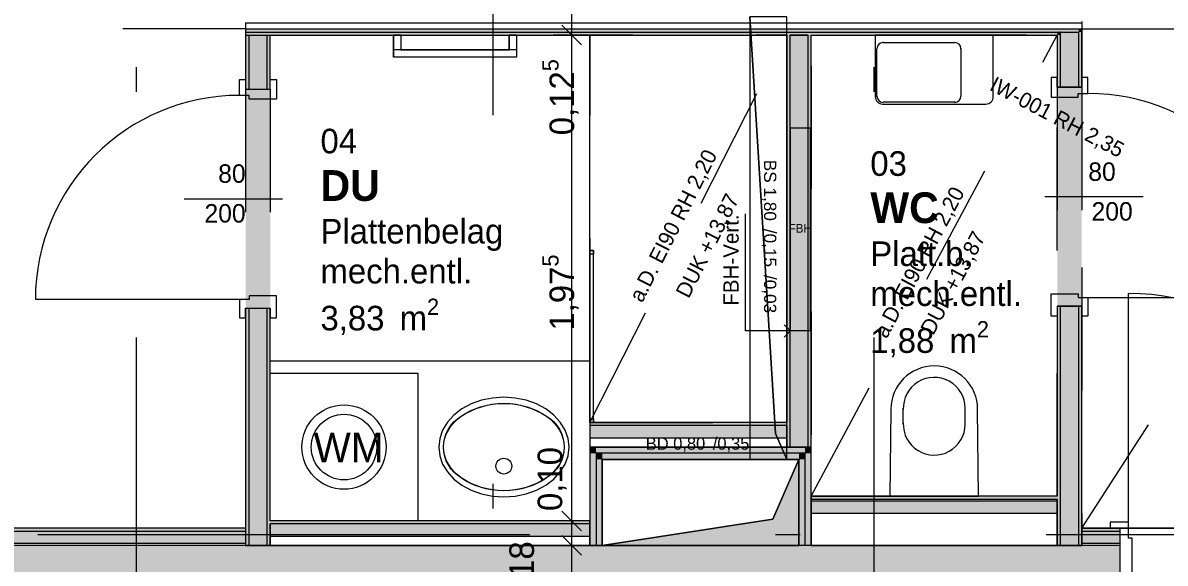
# Model space of a CAD drawing. Header units: metres. Extents: x -3 to 171, y -23 to 41.
# Drawn here: x 2.539 to 7.184, y -6.117 to -3.92 of the extents above; entities that cross this region are included whole.
import ezdxf

# ---------------------------------------------------------------- set-up
doc = ezdxf.new("R2010")
doc.units = ezdxf.units.M
doc.header["$MEASUREMENT"] = 0
for name, pattern in [('Achse', [0.004, 0.002, -0.001, 0, -0.001]), ('Punkt 1_1', [0.075, 0.025, -0.05]), ('Schnittlinie', [0.006, 0.003, -0.0015, 0, -0.0015]), ('Untersicht', [0.001, 0.0005, -0.0005])]:
    doc.linetypes.add(name, pattern=pattern)
for name, color, linetype in [('4._1.DG PP STG1_1_000 Achsraster', 7, 'Continuous'), ('4._1.DG PP STG1_1_120 Wand Innen tragend', 7, 'Continuous'), ('4._1.DG PP STG1_1_130 Wand Innen', 7, 'Continuous'), ('4._1.DG PP STG1_1_170 Schachtwände', 7, 'Continuous'), ('4._1.DG PP STG1_1_230 Decke abgehaengt', 7, 'Continuous'), ('4._1.DG PP STG1_1_270 Deckendurchbruchsymbol', 7, 'Continuous'), ('4._1.DG PP STG1_1_540 Sanitäreinrichtung', 7, 'Continuous'), ('4._1.DG PP STG1_1_620 Haustechnik Installation', 7, 'Continuous'), ('4._1.DG PP STG1_1_810 Raum', 7, 'Continuous'), ('4._1.DG PP STG1_1_815 Raumbegrenzung', 7, 'Continuous'), ('4._1.DG PP STG1_1_851 Marker Schnitt', 7, 'Continuous'), ('4._1.DG PP STG1_1_945 Einreichplan Beschriftung', 7, 'Continuous'), ('4._1.DG PP STG1_1_950 Polierplan Bemaßung', 7, 'Continuous')]:
    doc.layers.add(name, color=color, linetype=linetype)
doc.styles.add('ERSTELLTER_STIL_1', font='arial.ttf')
doc.styles.add('ERSTELLTER_STIL_2', font='')
doc.styles.add('ERSTELLTER_STIL_6', font='')
doc.styles.add('ERSTELLTER_STIL_7', font='')
doc.styles.get('ERSTELLTER_STIL_2').set_extended_font_data('Eurostile')
doc.styles.get('ERSTELLTER_STIL_6').set_extended_font_data('Eurostile', bold=True)
doc.styles.get('ERSTELLTER_STIL_7').set_extended_font_data('Muli')
doc.linetypes.add('Grenze Bundesland', pattern='A,0,[2,415_260415_PP_VA_1_7 1 DG1.Shx,S=1.5873e-05,R=0,X=0,Y=0],-0.003,0', length=0.003)

msp = doc.modelspace()

# ---------------------------------------------------------------- hatches: boundary and pattern name
at = {"layer": '4._1.DG PP STG1_1_120 Wand Innen tragend', "linetype": 'Continuous', "lineweight": 13, "true_color": 0xfb02fe}
for points in [[(3.445, -5.975), (0.3319, -5.975), (0.332, -5.9875), (3.445, -5.9875)], [(6.845, -5.975), (6.845, -5.9875), (7, -5.9875), (7, -5.975)]]:
    msp.add_hatch(color=6, dxfattribs=at).paths.add_polyline_path(points)
at = {"layer": '4._1.DG PP STG1_1_120 Wand Innen tragend', "linetype": 'Continuous', "lineweight": 13, "true_color": 0xffaa00}
for points in [[(3.445, -5.9875), (0.332, -5.9875), (0.3321, -6.0375), (3.445, -6.0375)], [(6.845, -5.9875), (6.845, -6.0375), (7, -6.0375), (7, -5.9875)]]:
    msp.add_hatch(color=40, dxfattribs=at).paths.add_polyline_path(points)
at = {"layer": '4._1.DG PP STG1_1_120 Wand Innen tragend', "linetype": 'Continuous', "lineweight": 13, "true_color": 0x3f7f02}
for points in [[(3.445, -6.045), (0.3322, -6.045), (0.3328, -6.225), (3.445, -6.225)], [(3.445, -6.225), (6.845, -6.225), (6.845, -6.045), (3.445, -6.045)], [(6.845, -6.045), (6.845, -6.225), (7, -6.225), (7, -6.045)]]:
    msp.add_hatch(color=76, dxfattribs=at).paths.add_polyline_path(points)
at = {"layer": '4._1.DG PP STG1_1_130 Wand Innen', "linetype": 'Continuous', "lineweight": 13, "true_color": 0xfb02fe}
for points in [[(3.445, -3.9575), (6.755, -3.9575), (6.765, -3.945), (3.445, -3.945)], [(6.8325, -3.9575), (6.8325, -3.945), (6.765, -3.945), (6.7575, -3.9544), (6.7575, -3.9575)], [(6.845, -3.9575), (6.845, -3.945), (6.8325, -3.945), (6.8325, -3.9575)], [(6.745, -3.9575), (3.445, -3.9575), (3.445, -3.97), (6.745, -3.97)], [(3.445, -3.97), (3.445, -4.19), (3.4575, -4.19), (3.4575, -3.97)], [(3.5325, -3.97), (3.5325, -4.19), (3.545, -4.19), (3.545, -3.97)], [(5.645, -3.97), (5.645, -5.645), (5.6575, -5.645), (5.6575, -3.97)], [(5.745, -5.645), (5.745, -3.97), (5.7325, -3.97), (5.7325, -5.645)], [(6.745, -3.97), (6.755, -3.9575), (6.745, -3.9575)], [(6.755, -3.9575), (6.745, -3.97), (6.7575, -3.97), (6.7575, -3.9575)], [(6.745, -3.97), (6.745, -4.1821), (6.7575, -4.1821), (6.7575, -3.97)], [(6.7575, -3.9575), (6.7575, -3.9544), (6.755, -3.9575)], [(6.845, -3.9575), (6.8325, -3.9575), (6.8325, -4.1821), (6.845, -4.1821)], [(3.445, -6.045), (3.4575, -6.045), (3.4575, -5.08), (3.445, -5.08)], [(3.5325, -6.045), (3.545, -6.045), (3.545, -5.08), (3.5325, -5.08)], [(6.745, -6.045), (6.7575, -6.045), (6.7575, -5.0721), (6.745, -5.0721)], [(6.8325, -5.0721), (6.8325, -6.045), (6.845, -6.045), (6.845, -5.0721)], [(5.645, -5.545), (4.845, -5.545), (4.845, -5.5575), (5.645, -5.5575)], [(6.745, -5.845), (5.745, -5.845), (5.745, -5.8575), (6.745, -5.8575)], [(4.845, -5.945), (3.545, -5.945), (3.545, -5.9575), (4.845, -5.9575)]]:
    msp.add_hatch(color=6, dxfattribs=at).paths.add_polyline_path(points)
at = {"layer": '4._1.DG PP STG1_1_130 Wand Innen', "linetype": 'Continuous', "lineweight": 13, "true_color": 0xffaa00}
for points in [[(3.4575, -3.97), (3.4575, -4.19), (3.5325, -4.19), (3.5325, -3.97)], [(5.6575, -3.97), (5.6575, -5.645), (5.7325, -5.645), (5.7325, -3.97)], [(6.8325, -3.9575), (6.7575, -3.9575), (6.7575, -4.1821), (6.8325, -4.1821)], [(3.4575, -6.045), (3.5325, -6.045), (3.5325, -5.08), (3.4575, -5.08)], [(6.7575, -5.0721), (6.7575, -6.045), (6.8325, -6.045), (6.8325, -5.0721)], [(5.645, -5.5575), (4.845, -5.5575), (4.845, -5.6075), (5.645, -5.6075)], [(6.745, -5.865), (5.745, -5.865), (5.745, -5.915), (6.745, -5.915)], [(4.845, -5.9575), (3.545, -5.9575), (3.545, -6.0075), (4.845, -6.0075)]]:
    msp.add_hatch(color=40, dxfattribs=at).paths.add_polyline_path(points)
at = {"layer": '4._1.DG PP STG1_1_130 Wand Innen', "linetype": 'Continuous', "lineweight": 0, "true_color": 0xffffff}
for points in [[(3.445, -5.08), (3.545, -5.08), (3.545, -4.19), (3.445, -4.19)], [(6.745, -5.0721), (6.845, -5.0721), (6.845, -4.1821), (6.745, -4.1821)]]:
    msp.add_hatch(color=7, dxfattribs=at).paths.add_polyline_path(points)
at = {"layer": '4._1.DG PP STG1_1_170 Schachtwände', "linetype": 'Continuous', "lineweight": 13, "true_color": 0xfb02fe}
for points in [[(4.87, -5.67), (4.845, -5.645), (4.845, -5.67)], [(4.87, -5.645), (4.845, -5.645), (4.87, -5.67)], [(4.87, -5.67), (5.72, -5.67), (5.72, -5.645), (4.87, -5.645)], [(5.72, -5.67), (5.745, -5.645), (5.72, -5.645)], [(5.72, -5.67), (5.745, -5.67), (5.745, -5.645)], [(4.845, -5.67), (4.845, -6.045), (4.87, -6.045), (4.87, -5.67)], [(4.895, -5.695), (4.87, -5.67), (4.87, -5.695)], [(4.895, -5.67), (4.87, -5.67), (4.895, -5.695)], [(4.87, -5.695), (4.87, -6.045), (4.895, -6.045), (4.895, -5.695)], [(4.895, -5.695), (5.695, -5.695), (5.695, -5.67), (4.895, -5.67)], [(5.695, -5.695), (5.72, -5.67), (5.695, -5.67)], [(5.695, -5.695), (5.72, -5.695), (5.72, -5.67)], [(5.695, -5.695), (5.695, -6.045), (5.72, -6.045), (5.72, -5.695)], [(5.72, -5.67), (5.72, -6.045), (5.745, -6.045), (5.745, -5.67)]]:
    msp.add_hatch(color=6, dxfattribs=at).paths.add_polyline_path(points)
at = {"layer": '4._1.DG PP STG1_1_270 Deckendurchbruchsymbol', "linetype": 'Continuous', "lineweight": 0}
msp.add_hatch(color=8, dxfattribs=at).paths.add_polyline_path([(4.895, -6.045), (5.695, -6.045), (5.695, -5.695), (5.5881, -5.9381)])
at = {"layer": '4._1.DG PP STG1_1_620 Haustechnik Installation', "linetype": 'Continuous', "lineweight": 0, "true_color": 0x3f0000}
msp.add_hatch(color=18, dxfattribs=at).paths.add_polyline_path([(5.66, -5.1725), (5.74, -5.1725), (5.74, -4.3475), (5.66, -4.3475)])

# ---------------------------------------------------------------- linework, layer by layer
at = {"layer": '4._1.DG PP STG1_1_000 Achsraster', "color": 5, "linetype": 'Achse', "lineweight": 0, "ltscale": 1000}
for p, q in [((3, 3), (3, -22.5231)), ((6, 3), (6, -22.5231)), ((-1.5, -6), (21, -6))]:
    msp.add_line(p, q, dxfattribs=at)
at = {"layer": '4._1.DG PP STG1_1_120 Wand Innen tragend', "color": 7, "linetype": 'Continuous', "lineweight": 13, "ltscale": 1000}
for p, q in [((7.035, -5.95), (7.035, -5.02)), ((3.445, -5.9875), (0.332, -5.9875)), ((7, -5.9875), (6.845, -5.9875)), ((7.035, -5.95), (6.96, -5.95)), ((6.96, -5.95), (6.96, -5.975)), ((6.96, -5.975), (7, -5.975)), ((7, -5.975), (7, -5.9875)), ((7, -5.975), (7, -6.225)), ((7, -5.975), (7, -5.9875)), ((7, -5.975), (7, -5.9875)), ((7, -5.9875), (7, -6.0375)), ((7, -5.9875), (7, -6.0375)), ((7, -5.9875), (7, -6.0375)), ((7.035, -6.015), (7.035, -5.95)), ((3.445, -6.0375), (0.3321, -6.0375)), ((7, -6.0375), (6.845, -6.0375)), ((7, -6.0375), (7, -6.045)), ((7, -6.0375), (7, -6.045)), ((7, -6.0375), (7, -6.045)), ((7.05, -6.015), (7.035, -6.015)), ((7.05, -6.25), (7.05, -6.015))]:
    msp.add_line(p, q, dxfattribs=at)
at = {"layer": '4._1.DG PP STG1_1_120 Wand Innen tragend', "color": 8, "linetype": 'Continuous', "lineweight": 13, "ltscale": 1000}
msp.add_line((7.99, -5.975), (7, -5.975), dxfattribs=at)
at = {"layer": '4._1.DG PP STG1_1_120 Wand Innen tragend', "color": 7, "linetype": 'Continuous', "lineweight": 18, "ltscale": 1000}
for p, q in [((3.445, -6.045), (0.3322, -6.045)), ((7, -6.045), (6.845, -6.045)), ((7, -6.045), (7, -6.225)), ((7, -6.045), (7, -6.225)), ((7, -6.045), (7, -6.225))]:
    msp.add_line(p, q, dxfattribs=at)
at = {"layer": '4._1.DG PP STG1_1_120 Wand Innen tragend', "color": 7, "linetype": 'Continuous', "lineweight": 13, "ltscale": 1000, "flags": 128}
for points in [[(3.445, -5.975), (0.3319, -5.975)], [(3.445, -5.975), (3.445, -5.9875)], [(3.445, -5.9875), (3.445, -6.0375)], [(7, -5.975), (6.845, -5.975)], [(6.845, -5.975), (6.845, -5.9875)], [(6.845, -5.9875), (6.845, -6.0375)], [(3.445, -6.0375), (3.445, -6.045)], [(6.845, -6.0375), (6.845, -6.045)]]:
    msp.add_lwpolyline(points, dxfattribs=at)
at = {"layer": '4._1.DG PP STG1_1_120 Wand Innen tragend', "color": 7, "linetype": 'Continuous', "lineweight": 18, "ltscale": 1000, "flags": 128}
msp.add_lwpolyline([(6.845, -6.045), (3.445, -6.045)], dxfattribs=at)
at = {"layer": '4._1.DG PP STG1_1_120 Wand Innen tragend', "color": 7, "linetype": 'Continuous', "lineweight": 13, "ltscale": 1000}
msp.add_arc((7.035, -5.95), 0.93, 0, 90, dxfattribs=at)
at = {"layer": '4._1.DG PP STG1_1_130 Wand Innen', "color": 7, "linetype": 'Continuous', "lineweight": 18, "ltscale": 1000}
for p, q in [((3.445, -3.92), (6.785, -3.92)), ((3.445, -3.945), (6.765, -3.945)), ((6.765, -3.945), (6.8325, -3.945)), ((6.785, -3.92), (6.8325, -3.92)), ((6.8325, -3.92), (6.845, -3.92)), ((6.8325, -3.945), (6.845, -3.945)), ((6.8325, -3.945), (6.845, -3.945)), ((3.445, -3.9575), (6.755, -3.9575)), ((3.4575, -3.97), (3.4575, -4.19)), ((3.5325, -4.19), (3.5325, -3.97)), ((5.6575, -3.97), (5.6575, -5.645)), ((5.7325, -5.645), (5.7325, -3.97)), ((6.7575, -3.9575), (6.755, -3.9575)), ((6.7575, -3.9575), (6.755, -3.9575)), ((6.7575, -3.9575), (6.8325, -3.9575)), ((6.7575, -3.9575), (6.7575, -4.1821)), ((6.7575, -3.9575), (6.8325, -3.9575)), ((6.8325, -4.1821), (6.8325, -3.9575)), ((3.445, -4.19), (3.4575, -4.19)), ((3.445, -4.19), (3.4575, -4.19)), ((3.445, -4.19), (3.4575, -4.19)), ((3.4575, -4.19), (3.5325, -4.19)), ((3.4575, -4.19), (3.5325, -4.19)), ((3.4575, -4.19), (3.5325, -4.19)), ((3.5325, -4.19), (3.545, -4.19)), ((3.5325, -4.19), (3.545, -4.19)), ((3.5325, -4.19), (3.545, -4.19)), ((6.745, -4.1821), (6.7575, -4.1821)), ((6.745, -4.1821), (6.7575, -4.1821)), ((6.745, -4.1821), (6.7575, -4.1821)), ((6.7575, -4.1821), (6.8325, -4.1821)), ((6.7575, -4.1821), (6.8325, -4.1821)), ((6.7575, -4.1821), (6.8325, -4.1821)), ((6.8325, -4.1821), (6.845, -4.1821)), ((6.8325, -4.1821), (6.845, -4.1821)), ((6.8325, -4.1821), (6.845, -4.1821)), ((3.445, -5.08), (3.4575, -5.08)), ((3.445, -5.08), (3.4575, -5.08)), ((3.445, -5.08), (3.4575, -5.08)), ((3.4575, -5.08), (3.4575, -6.045)), ((3.4575, -5.08), (3.5325, -5.08)), ((3.4575, -5.08), (3.5325, -5.08)), ((3.4575, -5.08), (3.5325, -5.08)), ((3.5325, -6.045), (3.5325, -5.08)), ((3.5325, -5.08), (3.545, -5.08)), ((3.5325, -5.08), (3.545, -5.08)), ((3.5325, -5.08), (3.545, -5.08)), ((6.745, -5.0721), (6.7575, -5.0721)), ((6.745, -5.0721), (6.7575, -5.0721)), ((6.745, -5.0721), (6.7575, -5.0721)), ((6.7575, -5.0721), (6.7575, -6.045)), ((6.7575, -5.0721), (6.8325, -5.0721)), ((6.7575, -5.0721), (6.8325, -5.0721)), ((6.7575, -5.0721), (6.8325, -5.0721)), ((6.8325, -6.045), (6.8325, -5.0721)), ((6.8325, -5.0721), (6.845, -5.0721)), ((6.8325, -5.0721), (6.845, -5.0721)), ((6.8325, -5.0721), (6.845, -5.0721)), ((5.645, -5.5575), (4.845, -5.5575)), ((4.845, -5.6075), (5.645, -5.6075)), ((6.745, -5.8575), (5.745, -5.8575)), ((6.745, -5.865), (5.745, -5.865)), ((6.745, -5.915), (5.745, -5.915)), ((4.845, -5.9575), (3.545, -5.9575)), ((3.545, -6.0075), (4.845, -6.0075))]:
    msp.add_line(p, q, dxfattribs=at)
at = {"layer": '4._1.DG PP STG1_1_130 Wand Innen', "color": 7, "linetype": 'Continuous', "lineweight": 13, "ltscale": 1000}
for p, q in [((3.42, -4.215), (3.42, -4.15)), ((3.42, -4.15), (3.445, -4.15)), ((3.445, -4.15), (3.445, -4.19)), ((3.545, -4.19), (3.545, -4.15)), ((3.545, -4.15), (3.57, -4.15)), ((3.57, -4.15), (3.57, -4.23)), ((6.745, -4.1421), (6.72, -4.1421)), ((6.72, -4.1421), (6.72, -4.2221)), ((6.745, -4.1821), (6.745, -4.1421)), ((6.87, -4.1421), (6.845, -4.1421)), ((6.845, -4.1421), (6.845, -4.1821)), ((6.87, -4.2071), (6.87, -4.1421)), ((3.46, -4.215), (3.42, -4.215)), ((3.445, -4.19), (3.545, -4.19)), ((3.46, -4.23), (3.46, -4.215)), ((6.72, -4.2221), (6.83, -4.2221)), ((6.845, -4.1821), (6.745, -4.1821)), ((6.83, -4.2221), (6.83, -4.2071)), ((6.83, -4.2071), (6.87, -4.2071)), ((3.57, -4.23), (3.46, -4.23)), ((3.195, -4.635), (3.595, -4.635)), ((7.095, -4.6271), (6.695, -4.6271)), ((3.42, -5.045), (2.59, -5.045)), ((3.46, -5.045), (3.42, -5.045)), ((3.42, -5.045), (3.42, -5.12)), ((3.57, -5.03), (3.46, -5.03)), ((3.46, -5.03), (3.46, -5.045)), ((3.57, -5.12), (3.57, -5.03)), ((6.72, -5.0221), (6.83, -5.0221)), ((6.72, -5.1121), (6.72, -5.0221)), ((6.83, -5.0221), (6.83, -5.0371)), ((6.83, -5.0371), (6.87, -5.0371)), ((6.87, -5.0371), (6.87, -5.1121)), ((6.87, -5.0371), (7.7, -5.0371)), ((3.445, -5.12), (3.445, -5.08)), ((3.445, -5.08), (3.545, -5.08)), ((3.545, -5.08), (3.545, -5.12)), ((6.845, -5.0721), (6.745, -5.0721)), ((6.745, -5.0721), (6.745, -5.1121)), ((6.845, -5.1121), (6.845, -5.0721)), ((3.42, -5.12), (3.445, -5.12)), ((3.545, -5.12), (3.57, -5.12)), ((6.745, -5.1121), (6.72, -5.1121)), ((6.87, -5.1121), (6.845, -5.1121))]:
    msp.add_line(p, q, dxfattribs=at)
at = {"layer": '4._1.DG PP STG1_1_130 Wand Innen', "color": 8, "linetype": 'Untersicht', "lineweight": 13, "ltscale": 1000}
for p, q in [((3.445, -4.19), (3.445, -5.08)), ((3.545, -4.19), (3.545, -5.08)), ((6.745, -4.1821), (6.745, -5.0721)), ((6.845, -4.1821), (6.845, -5.0721))]:
    msp.add_line(p, q, dxfattribs=at)
at = {"layer": '4._1.DG PP STG1_1_130 Wand Innen', "color": 7, "linetype": 'Continuous', "lineweight": 18, "ltscale": 1000, "flags": 128}
for points in [[(3.445, -3.92), (3.445, -3.945)], [(3.445, -3.945), (3.445, -3.9575)], [(6.845, -3.92), (6.845, -3.945)], [(6.845, -4.1821), (6.845, -3.945)], [(3.445, -3.9575), (3.445, -3.97)], [(3.445, -3.97), (3.545, -3.97)], [(3.445, -3.97), (3.445, -4.19)], [(3.4575, -3.97), (3.5325, -3.97)], [(3.545, -3.97), (5.645, -3.97)], [(3.545, -4.19), (3.545, -3.97)], [(5.645, -3.97), (5.645, -5.545)], [(5.7325, -3.97), (5.6575, -3.97)], [(5.6575, -3.97), (5.7325, -3.97)], [(5.745, -5.645), (5.745, -3.97)], [(5.745, -3.97), (6.745, -3.97)], [(6.745, -3.97), (6.745, -4.1821)], [(3.445, -5.08), (3.445, -6.045)], [(3.545, -5.945), (3.545, -5.08)], [(6.745, -5.0721), (6.745, -5.845)], [(6.845, -6.045), (6.845, -5.0721)], [(5.645, -5.545), (4.845, -5.545)], [(4.845, -5.545), (4.845, -5.645)], [(5.645, -5.5575), (5.645, -5.645)], [(5.645, -5.645), (5.645, -5.5575)], [(4.845, -5.645), (5.645, -5.645)], [(5.645, -5.645), (5.745, -5.645)], [(6.745, -5.845), (5.745, -5.845)], [(5.745, -5.845), (5.745, -6.045)], [(6.745, -5.8575), (6.745, -6.045)], [(6.745, -6.045), (6.745, -5.8575)], [(4.845, -5.945), (3.545, -5.945)], [(4.845, -6.045), (4.845, -5.945)], [(3.545, -5.9575), (3.545, -6.045)], [(3.545, -6.045), (3.545, -5.9575)], [(3.445, -6.045), (3.545, -6.045)], [(3.545, -6.045), (4.845, -6.045)], [(5.745, -6.045), (6.745, -6.045)], [(6.745, -6.045), (6.7575, -6.045)], [(6.7575, -6.045), (6.8325, -6.045)], [(6.8325, -6.045), (6.845, -6.045)]]:
    msp.add_lwpolyline(points, dxfattribs=at)
at = {"layer": '4._1.DG PP STG1_1_130 Wand Innen', "color": 7, "linetype": 'Continuous', "lineweight": 13, "ltscale": 1000}
for centre, start, end in [((3.42, -5.045), 90, 180), ((6.87, -5.0371), 0, 90)]:
    msp.add_arc(centre, 0.83, start, end, dxfattribs=at)
at = {"layer": '4._1.DG PP STG1_1_170 Schachtwände', "color": 7, "linetype": 'Continuous', "lineweight": 18, "ltscale": 1000}
for p, q in [((4.895, -5.67), (4.87, -5.67)), ((4.87, -5.67), (4.87, -5.695)), ((4.87, -5.695), (4.87, -6.045)), ((5.695, -5.67), (4.895, -5.67)), ((5.72, -5.67), (5.695, -5.67)), ((5.72, -5.695), (5.72, -5.67)), ((5.72, -6.045), (5.72, -5.695))]:
    msp.add_line(p, q, dxfattribs=at)
at = {"layer": '4._1.DG PP STG1_1_170 Schachtwände', "color": 7, "linetype": 'Continuous', "lineweight": 18, "ltscale": 1000, "flags": 128}
for points in [[(4.845, -5.645), (4.845, -5.67)], [(5.72, -5.645), (4.845, -5.645)], [(5.745, -5.645), (5.72, -5.645)], [(5.745, -6.045), (5.745, -5.645)], [(4.845, -5.67), (4.845, -6.045)], [(4.895, -5.695), (5.695, -5.695)], [(4.895, -6.045), (4.895, -5.695)], [(5.695, -5.695), (5.695, -6.045)], [(4.845, -6.045), (4.87, -6.045)], [(4.87, -6.045), (4.895, -6.045)], [(5.72, -6.045), (5.695, -6.045)], [(5.745, -6.045), (5.72, -6.045)]]:
    msp.add_lwpolyline(points, dxfattribs=at)
at = {"layer": '4._1.DG PP STG1_1_230 Decke abgehaengt', "color": 8, "linetype": 'Untersicht', "lineweight": 13, "ltscale": 1000}
for p, q in [((6.845, -5.975), (8.155, -3.945)), ((4.845, -5.545), (5.645, -3.97)), ((5.745, -5.845), (6.745, -3.97))]:
    msp.add_line(p, q, dxfattribs=at)
at = {"layer": '4._1.DG PP STG1_1_230 Decke abgehaengt', "color": 8, "linetype": 'Untersicht', "lineweight": 13, "ltscale": 1000, "flags": 128}
for points in [[(6.845, -5.975), (8.105, -5.975), (8.105, -5.735), (8.745, -5.735), (8.745, -4.595), (8.295, -4.595), (8.295, -4.465), (8.155, -4.465), (8.155, -3.945), (7.845, -3.945), (7.845, -3.845), (6.845, -3.845)], [(4.845, -5.545), (5.645, -5.545), (5.645, -3.97), (4.845, -3.97)], [(5.745, -5.845), (6.745, -5.845), (6.745, -3.97), (5.745, -3.97)]]:
    msp.add_lwpolyline(points, close=True, dxfattribs=at)
at = {"layer": '4._1.DG PP STG1_1_270 Deckendurchbruchsymbol', "color": 1, "linetype": 'Continuous', "lineweight": 0, "ltscale": 1000, "flags": 128}
for points in [[(5.4951, -3.895), (5.495, -5.695), (5.645, -5.695), (5.6, -5.59)], [(5.6, -5.59), (5.645, -5.695), (5.6451, -3.895), (5.4951, -3.895)]]:
    msp.add_lwpolyline(points, close=True, dxfattribs=at)
at = {"layer": '4._1.DG PP STG1_1_270 Deckendurchbruchsymbol', "color": 7, "linetype": 'Continuous', "lineweight": 13, "ltscale": 1000, "flags": 128}
for points in [[(5.5881, -5.9381), (5.695, -5.695), (4.895, -5.695), (4.895, -6.045)], [(4.895, -6.045), (5.695, -6.045), (5.695, -5.695), (5.5881, -5.9381)]]:
    msp.add_lwpolyline(points, close=True, dxfattribs=at)
at = {"layer": '4._1.DG PP STG1_1_540 Sanitäreinrichtung', "color": 150, "linetype": 'Continuous', "lineweight": 13, "ltscale": 1000, "true_color": 0x0f7ffe}
for p, q in [((4.0462, -3.97), (4.0462, -4.06)), ((4.0762, -3.97), (4.0462, -3.97)), ((4.0762, -3.97), (4.0762, -4.03)), ((4.5162, -3.97), (4.5162, -4.03)), ((4.5462, -3.97), (4.5162, -3.97)), ((4.5462, -3.97), (4.5462, -4.06)), ((4.5462, -4.03), (4.0462, -4.03)), ((6.0118, -4.2182), (6.0118, -4.025)), ((6.0368, -4), (6.3281, -4)), ((6.3531, -4.025), (6.3531, -4.2182)), ((4.5462, -4.06), (4.0462, -4.06)), ((6.3281, -4.2431), (6.0368, -4.2431)), ((4.845, -4.86), (4.845, -4.845)), ((4.845, -4.845), (4.86, -4.845)), ((4.86, -4.86), (4.845, -4.86)), ((4.86, -4.845), (4.86, -4.86)), ((6.1192, -5.5519), (6.1192, -5.487)), ((6.3708, -5.5519), (6.3708, -5.487)), ((4.845, -5.545), (4.845, -5.53)), ((4.845, -5.53), (4.86, -5.53)), ((4.86, -5.545), (4.845, -5.545)), ((4.86, -5.53), (4.86, -5.545))]:
    msp.add_line(p, q, dxfattribs=at)
at = {"layer": '4._1.DG PP STG1_1_540 Sanitäreinrichtung', "color": 150, "linetype": 'Continuous', "lineweight": 13, "ltscale": 1000, "true_color": 0x0f7ffe, "flags": 128}
for points in [[(4.5462, -3.97), (4.5462, -4.06), (4.0462, -4.06), (4.0462, -3.97), (4.0762, -3.97), (4.0762, -4.03), (4.5162, -4.03), (4.5162, -3.97)], [(5.645, -3.97), (5.645, -5.545), (4.845, -5.545), (4.845, -3.97)], [(4.845, -4.845), (4.845, -4.86), (4.845, -5.53), (4.845, -5.545), (4.86, -5.545), (4.86, -5.53), (4.86, -4.86), (4.86, -4.845)], [(3.545, -5.2949), (4.845, -5.2949), (4.845, -5.9449), (3.545, -5.9449)]]:
    msp.add_lwpolyline(points, close=True, dxfattribs=at)
for points in [[(6.485, -3.97), (6.005, -3.97), (6.005, -4.22, 0.414214), (6.035, -4.25), (6.455, -4.25, 0.414214), (6.485, -4.22)], [(6.065, -5.845), (6.425, -5.845), (6.4215, -5.4915, 0.999827), (6.0685, -5.4915)], [(4.495, -5.8224, -0.146813), (4.3218, -5.7704, -0.265687), (4.25, -5.6449, -0.265687), (4.3218, -5.5194, -0.146813), (4.495, -5.4674, -0.146813), (4.6682, -5.5194, -0.265687), (4.74, -5.6449, -0.265687), (4.6682, -5.7704, -0.146813)]]:
    msp.add_lwpolyline(points, format="xyb", close=True, dxfattribs=at)
at = {"layer": '4._1.DG PP STG1_1_540 Sanitäreinrichtung', "color": 150, "linetype": 'Punkt 1_1', "lineweight": 13, "ltscale": 1000, "true_color": 0x0f7ffe, "flags": 128}
msp.add_lwpolyline([(3.545, -5.9449), (3.545, -5.3449), (4.145, -5.3449), (4.145, -5.9449)], close=True, dxfattribs=at)
at = {"layer": '4._1.DG PP STG1_1_540 Sanitäreinrichtung', "color": 150, "linetype": 'Grenze Bundesland', "lineweight": 13, "ltscale": 1000, "true_color": 0x0f7ffe, "flags": 128}
msp.add_lwpolyline([(4.495, -5.8474), (4.541, -5.8443), (4.5856, -5.8352), (4.6275, -5.8203), (4.6653, -5.8), (4.698, -5.7751), (4.7245, -5.7461), (4.744, -5.7141), (4.756, -5.6801), (4.76, -5.6449), (4.756, -5.6097), (4.744, -5.5756), (4.7245, -5.5436), (4.698, -5.5147), (4.6653, -5.4898), (4.6275, -5.4695), (4.5856, -5.4546), (4.541, -5.4455), (4.495, -5.4424), (4.449, -5.4455), (4.4044, -5.4546), (4.3625, -5.4695), (4.3247, -5.4898), (4.292, -5.5147), (4.2655, -5.5436), (4.246, -5.5756), (4.234, -5.6097), (4.23, -5.6449), (4.234, -5.6801), (4.246, -5.7141), (4.2655, -5.7461), (4.292, -5.7751), (4.3247, -5.8), (4.3625, -5.8203), (4.4044, -5.8352), (4.449, -5.8443)], close=True, dxfattribs=at)
at = {"layer": '4._1.DG PP STG1_1_540 Sanitäreinrichtung', "color": 150, "linetype": 'Punkt 1_1', "lineweight": 13, "ltscale": 1000, "true_color": 0x0f7ffe}
for radius in [0.1714, 0.1333]:
    msp.add_circle((3.845, -5.6449), radius, dxfattribs=at)
at = {"layer": '4._1.DG PP STG1_1_540 Sanitäreinrichtung', "color": 150, "linetype": 'Continuous', "lineweight": 13, "ltscale": 1000, "true_color": 0x0f7ffe}
msp.add_circle((4.495, -5.7224), 0.032, dxfattribs=at)
for centre, radius, start, end in [((6.0368, -4.025), 0.025, 90, 180), ((6.3281, -4.025), 0.025, 0, 90), ((6.0368, -4.2182), 0.025, 180, 270), ((6.3281, -4.2182), 0.025, 270, 0), ((6.245, -5.4871), 0.1258, 0.0407, 182.4294), ((6.245, -5.5519), 0.1258, 177.5706, 359.9593)]:
    msp.add_arc(centre, radius, start, end, dxfattribs=at)
msp.add_ellipse((4.495, -5.6449), major_axis=(0.245, 0), ratio=0.72449, dxfattribs=at)
for p in [(6.0368, -4), (6.3531, -4.025), (6.0118, -4.2182), (6.3281, -4.2431)]:
    msp.add_point(p, dxfattribs=at)
at = {"layer": '4._1.DG PP STG1_1_620 Haustechnik Installation', "color": 7, "linetype": 'Continuous', "lineweight": 13, "ltscale": 1000}
for p, q in [((5.66, -5.1725), (5.66, -4.3475)), ((5.66, -4.3475), (5.74, -4.3475)), ((5.74, -4.3475), (5.74, -5.1725)), ((5.74, -5.1725), (5.66, -5.1725))]:
    msp.add_line(p, q, dxfattribs=at)
at = {"layer": '4._1.DG PP STG1_1_815 Raumbegrenzung', "color": 8, "linetype": 'Continuous', "lineweight": 13, "ltscale": 1000, "flags": 128}
msp.add_lwpolyline([(6.845, -3.945), (7.845, -3.945), (7.845, -3.845)], dxfattribs=at)
at = {"layer": '4._1.DG PP STG1_1_815 Raumbegrenzung', "color": 8, "linetype": 'Untersicht', "lineweight": 13, "ltscale": 1000, "flags": 128}
msp.add_lwpolyline([(3.445, -3.945), (2.445, -3.945)], dxfattribs=at)
at = {"layer": '4._1.DG PP STG1_1_851 Marker Schnitt', "color": 7, "linetype": 'Schnittlinie', "lineweight": 13, "ltscale": 1000}
msp.add_line((4.45, 4.805), (4.45, -18.475), dxfattribs=at)
at = {"layer": '4._1.DG PP STG1_1_945 Einreichplan Beschriftung', "color": 92, "linetype": 'Continuous', "lineweight": 13, "ltscale": 1000}
for p, q in [((5.4774, -5.0702), (5.4774, -4.6966)), ((5.4774, -5.1725), (5.4774, -5.0702)), ((5.66, -5.1725), (5.635, -5.1475)), ((5.66, -5.1725), (5.4774, -5.1725)), ((5.66, -5.1725), (5.635, -5.1975))]:
    msp.add_line(p, q, dxfattribs=at)
at = {"layer": '4._1.DG PP STG1_1_950 Polierplan Bemaßung', "color": 6, "linetype": 'Continuous', "lineweight": 13, "ltscale": 1000, "true_color": 0xfb02fe}
for p, q in [((4.7709, -3.97), (4.7709, -3.845)), ((4.7309, -3.93), (4.8109, -4.01)), ((4.8459, -3.97), (4.6959, -3.97)), ((4.7709, -5.945), (4.7709, -3.97)), ((4.8459, -5.945), (4.6959, -5.945)), ((4.7309, -5.905), (4.8109, -5.985)), ((4.7709, -6.045), (4.7709, -5.945)), ((4.7309, -6.005), (4.8109, -6.085)), ((4.8459, -6.045), (4.6959, -6.045)), ((4.7709, -6.225), (4.7709, -6.045))]:
    msp.add_line(p, q, dxfattribs=at)
at = {"layer": '4._1.DG PP STG1_1_950 Polierplan Bemaßung', "color": 8, "linetype": 'Untersicht', "lineweight": 13, "ltscale": 1000}
for p, q in [((6.845, -5.975), (8.155, -3.945)), ((4.845, -5.545), (5.645, -3.97)), ((5.745, -5.845), (6.745, -3.97))]:
    msp.add_line(p, q, dxfattribs=at)

# ---------------------------------------------------------------- texts
at = {"layer": '4._1.DG PP STG1_1_130 Wand Innen', "color": 7, "linetype": 'Continuous', "lineweight": 13, "char_height": 0.075, "attachment_point": 9, "style": 'ERSTELLTER_STIL_2'}
for s, insert in [('\\A1;{\\pqr;\\pt0;\\fEurostile|b0|i0|c0|p0;\\W1.000000;80}', (3.445, -4.5714)), ('\\A1;{\\pqr;\\pt0;\\fEurostile|b0|i0|c0|p0;\\W1.000000;80}', (6.983, -4.5635)), ('\\A1;{\\pqr;\\pt0;\\fEurostile|b0|i0|c0|p0;\\W1.000000;200}', (3.445, -4.733)), ('\\A1;{\\pqr;\\pt0;\\fEurostile|b0|i0|c0|p0;\\W1.000000;200}', (7.052, -4.7251))]:
    msp.add_mtext(s, dxfattribs=dict(at, insert=insert))
at = {"layer": '4._1.DG PP STG1_1_270 Deckendurchbruchsymbol', "color": 1, "linetype": 'Continuous', "lineweight": 0, "insert": (5.5382, -4.795), "char_height": 0.05, "attachment_point": 8, "rotation": 269.9959, "style": 'ERSTELLTER_STIL_1'}
msp.add_mtext('\\A1;{\\pqc;\\pt0;\\fArial|b0|i0|c0|p0;\\W1.000000;BS 1,80\\fArial|b0|i0|c0|p0;\\W1.000000;\\A1{\\H.66x;\\S^  ;}\\fArial|b0|i0|c0|p0;\\W1.000000; /0,15\\fArial|b0|i0|c0|p0;\\W1.000000;\\A1{\\H.66x;\\S^  ;}\\fArial|b0|i0|c0|p0;\\W1.000000; /0,03\\fArial|b0|i0|c0|p0;\\W1.000000;\\A1{\\H.66x;\\S^  ;}}', dxfattribs=at)
at = {"layer": '4._1.DG PP STG1_1_270 Deckendurchbruchsymbol', "color": 1, "linetype": 'Continuous', "lineweight": 0, "insert": (5.295, -5.6701), "char_height": 0.05, "attachment_point": 8, "style": 'ERSTELLTER_STIL_2'}
msp.add_mtext('\\A1;{\\pqc;\\pt0;\\fEurostile|b0|i0|c0|p0;\\W1.000000;BD 0,80\\fEurostile|b0|i0|c0|p0;\\W1.000000;\\A1{\\H.66x;\\S^  ;}\\fEurostile|b0|i0|c0|p0;\\W1.000000; /0,35\\fEurostile|b0|i0|c0|p0;\\W1.000000;\\A1{\\H.66x;\\S^  ;}\\fEurostile|b0|i0|c0|p0;\\W1.000000;\\fEurostile|b0|i0|c0|p0;\\W1.000000;\\A1{\\H.66x;\\S^  ;}}', dxfattribs=at)
at = {"layer": '4._1.DG PP STG1_1_540 Sanitäreinrichtung', "color": 150, "linetype": 'Continuous', "lineweight": 13, "true_color": 0x0f7ffe, "insert": (4.0064, -5.6466), "char_height": 0.12, "attachment_point": 6, "style": 'ERSTELLTER_STIL_7'}
msp.add_mtext('\\A1;{\\pqr;\\fMuli|b0|i0|c0|p0;\\W1.000000;WM}', dxfattribs=at)
at = {"layer": '4._1.DG PP STG1_1_620 Haustechnik Installation', "color": 7, "linetype": 'Continuous', "lineweight": 13, "insert": (5.6535, -4.7556), "char_height": 0.035, "attachment_point": 4, "style": 'ERSTELLTER_STIL_2'}
msp.add_mtext('\\A1;{\\pql;\\fEurostile|b0|i0|c0|p0;\\W1.000000;FBH}', dxfattribs=at)
at = {"layer": '4._1.DG PP STG1_1_810 Raum', "color": 7, "linetype": 'Continuous', "lineweight": 13, "attachment_point": 1}
for s, insert, char_height, style in [('\\A1;{\\pql;\\pt0;\\fEurostile|b0|i0|c0|p0;\\W1.000000;04}', (3.7493, -4.3507), 0.1, 'ERSTELLTER_STIL_2'), ('\\A1;{\\pql;\\pt0;\\fEurostile|b0|i0|c0|p0;\\W1.000000;03}', (5.9851, -4.4421), 0.1, 'ERSTELLTER_STIL_2'), ('\\A1;{\\pql;\\pt0;\\fEurostile|b1|i0|c0|p0;\\W1.000000;DU}', (3.7493, -4.5189), 0.125, 'ERSTELLTER_STIL_6'), ('\\A1;{\\pql;\\pt0;\\fEurostile|b1|i0|c0|p0;\\W1.000000;WC}', (5.9851, -4.6092), 0.125, 'ERSTELLTER_STIL_6'), ('\\A1;{\\pql;\\pt0;\\fEurostile|b0|i0|c0|p0;\\W1.000000;Plattenbelag}', (3.7493, -4.7173), 0.1, 'ERSTELLTER_STIL_2'), ('\\A1;{\\pql;\\pt0;\\fEurostile|b0|i0|c0|p0;\\W1.000000;Platt.b.}', (5.9851, -4.8087), 0.1, 'ERSTELLTER_STIL_2'), ('\\A1;{\\pql;\\pt0;\\fEurostile|b0|i0|c0|p0;\\W1.000000;mech.entl.}', (3.7493, -4.8798), 0.1, 'ERSTELLTER_STIL_2'), ('\\A1;{\\pql;\\pt0;\\fEurostile|b0|i0|c0|p0;\\W1.000000;mech.entl.}', (5.9851, -4.9712), 0.1, 'ERSTELLTER_STIL_2'), ('\\A1;{\\pql;\\pt0,0.05;\\fEurostile|b0|i0|c0|p0;\\W1.000000;3,83\\fEurostile|b0|i0|c0|p0;\\W1.000000;\\A1{\\H.66x;\\S^  ;}\\fEurostile|b0|i0|c0|p0;\\W1.000000; m\\fEurostile|b0|i0|c0|p0;\\W1.000000;\\A1{\\H.66x;\\S2^  ;}}', (3.7493, -5.0413), 0.1, 'ERSTELLTER_STIL_2'), ('\\A1;{\\pql;\\pt0,0.05;\\fEurostile|b0|i0|c0|p0;\\W1.000000;1,88\\fEurostile|b0|i0|c0|p0;\\W1.000000;\\A1{\\H.66x;\\S^  ;}\\fEurostile|b0|i0|c0|p0;\\W1.000000; m\\fEurostile|b0|i0|c0|p0;\\W1.000000;\\A1{\\H.66x;\\S2^  ;}}', (5.9851, -5.1327), 0.1, 'ERSTELLTER_STIL_2')]:
    msp.add_mtext(s, dxfattribs=dict(at, insert=insert, char_height=char_height, style=style))
at = {"layer": '4._1.DG PP STG1_1_945 Einreichplan Beschriftung', "color": 92, "linetype": 'Continuous', "lineweight": 13, "insert": (5.4507, -5.0702), "char_height": 0.0625, "attachment_point": 7, "rotation": 90, "style": 'ERSTELLTER_STIL_2'}
msp.add_mtext('\\A1;{\\pql;\\fEurostile|b0|i0|c0|p0;\\W1.000000;FBH-Vert.}', dxfattribs=at)
at = {"layer": '4._1.DG PP STG1_1_950 Polierplan Bemaßung', "color": 6, "linetype": 'Continuous', "lineweight": 13, "true_color": 0xfb02fe, "char_height": 0.1, "attachment_point": 7, "rotation": 90, "style": 'ERSTELLTER_STIL_2'}
for s, insert in [('\\A1;{\\pql;\\fEurostile|b0|i0|c0|p0;\\W1.000000;0,12\\fEurostile|b0|i0|c0|p0;\\W1.000000;\\A1{\\H.66x;\\S5^  ;}}', (4.8099, -4.3771)), ('\\A1;{\\pql;\\fEurostile|b0|i0|c0|p0;\\W1.000000;1,97\\fEurostile|b0|i0|c0|p0;\\W1.000000;\\A1{\\H.66x;\\S5^  ;}}', (4.8099, -5.1714))]:
    msp.add_mtext(s, dxfattribs=dict(at, insert=insert))
at = {"layer": '4._1.DG PP STG1_1_950 Polierplan Bemaßung', "color": 7, "linetype": 'Continuous', "lineweight": 13, "char_height": 0.0625, "attachment_point": 7, "style": 'ERSTELLTER_STIL_2'}
for s, insert, rotation in [('\\A1;{\\pql;\\fEurostile|b0|i0|c0|p0;\\W1.000000;IW-001\\fEurostile|b0|i0|c0|p0;\\W1.000000; \\fEurostile|b0|i0|c0|p0;\\W1.000000;RH 2,35}', (6.4599, -4.2011), 332.2416), ('\\A1;{\\pql;\\fEurostile|b0|i0|c0|p0;\\W1.000000;a.D. EI90\\fEurostile|b0|i0|c0|p0;\\W1.000000; RH \\fEurostile|b0|i0|c0|p0;\\W1.000000;2,20}', (5.0678, -5.0663), 63.0723), ('\\A1;{\\pql;\\fEurostile|b0|i0|c0|p0;\\W1.000000;a.D. EI90\\fEurostile|b0|i0|c0|p0;\\W1.000000; RH \\fEurostile|b0|i0|c0|p0;\\W1.000000;2,20}', (6.0617, -5.2127), 61.9275)]:
    msp.add_mtext(s, dxfattribs=dict(at, insert=insert, rotation=rotation))
at = {"layer": '4._1.DG PP STG1_1_950 Polierplan Bemaßung', "color": 7, "linetype": 'Continuous', "lineweight": 13, "char_height": 0.0625, "attachment_point": 4, "line_spacing_factor": 1.264547, "style": 'ERSTELLTER_STIL_2'}
for insert, rotation in [((5.1339, -4.9865), 63.0723), ((6.1293, -5.1342), 61.9275)]:
    msp.add_mtext('\\A1;{\\pql;\\fEurostile|b0|i0|c0|p0;\\W1.000000;\\fEurostile|b0|i0|c0|p0;\\W1.000000;\\fEurostile|b0|i0|c0|p0;\\W1.000000;\\fEurostile|b0|i0|c0|p0;\\W1.000000;\\A1{\\H.66x;\\S^  ;}\\fEurostile|b0|i0|c0|p0;\\W1.000000;\\fEurostile|b0|i0|c0|p0;\\W1.000000;\\P\\pql;\\fEurostile|b0|i0|c0|p0;\\W1.000000;DUK \\fEurostile|b0|i0|c0|p0;\\W1.000000;+\\fEurostile|b0|i0|c0|p0;\\W1.000000;13,87\\fEurostile|b0|i0|c0|p0;\\W1.000000;\\A1{\\H.66x;\\S^  ;}\\fEurostile|b0|i0|c0|p0;\\W1.000000;\\fEurostile|b0|i0|c0|p0;\\W1.000000;}', dxfattribs=dict(at, insert=insert, rotation=rotation))
at = {"layer": '4._1.DG PP STG1_1_950 Polierplan Bemaßung', "color": 6, "linetype": 'Continuous', "lineweight": 13, "true_color": 0xfb02fe, "char_height": 0.1, "width": 0.306373, "attachment_point": 7, "rotation": 90, "style": 'ERSTELLTER_STIL_2'}
for s, insert in [('\\A1;{\\pql;\\fEurostile|b0|i0|c0|p0;\\W1.000000;0,10}', (4.7509, -5.905)), ('\\A1;{\\pql;\\fEurostile|b0|i0|c0|p0;\\W1.000000;0,18}', (4.6359, -6.2882))]:
    msp.add_mtext(s, dxfattribs=dict(at, insert=insert))

doc.saveas('drawing.dxf')
